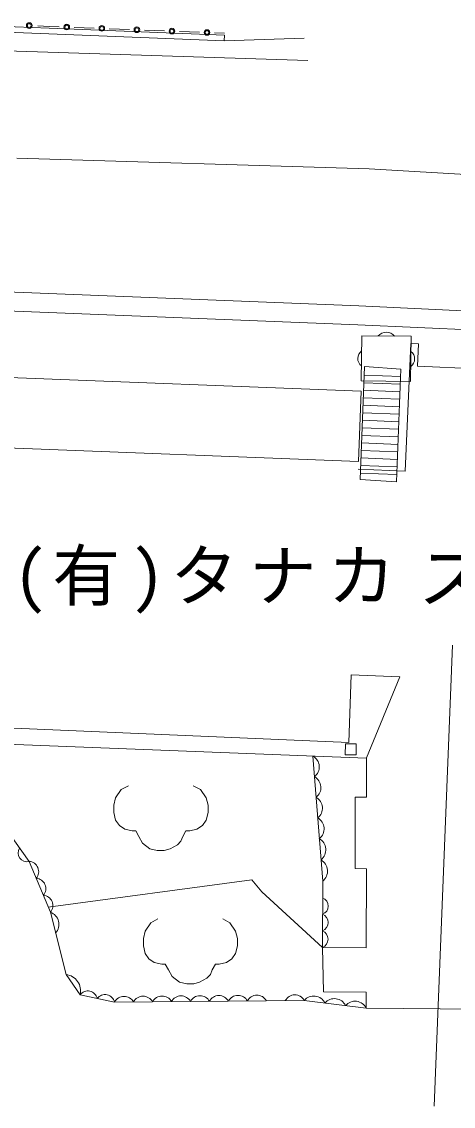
# Model space of a CAD drawing. Units: millimetres, scale not verified. Extents: x 40000 to 680000, y 20000 to 380000.
# Drawn here: x 396519 to 407980, y 277862 to 306667 of the extents above; entities that cross this region are included whole.
import ezdxf
from ezdxf.enums import TextEntityAlignment as Align

# ---------------------------------------------------------------- set-up
doc = ezdxf.new("R2010")
doc.units = ezdxf.units.MM
doc.header["$LTSCALE"] = 1000
doc.linetypes.add('CHAIN', pattern=[18.5, 12, -1.5, 3.5, -1.5])
doc.layers.add('S-BGD', color=7, linetype='Continuous', lineweight=13)
doc.layers.add('S-BMK', color=1, linetype='CHAIN', lineweight=13)
doc.styles.add('ＭＳ ゴシック', font='')
doc.styles.get('ＭＳ ゴシック').set_extended_font_data('MS Gothic')

msp = doc.modelspace()

# ---------------------------------------------------------------- linework, layer by layer
at = {"layer": 'S-BGD'}
for p, q in [((397242, 306343), (393005, 306517)), ((397248, 306493), (393008, 306667)), ((397250, 306543), (396947, 306556)), ((401904, 306312), (397248, 306493)), ((397250, 306543), (397516, 306533)), ((398181, 306507), (397915, 306517)), ((398181, 306507), (398447, 306497)), ((401898, 306162), (397242, 306343)), ((399112, 306471), (398846, 306481)), ((399112, 306471), (399378, 306460)), ((400043, 306434), (399777, 306445)), ((400043, 306434), (400310, 306424)), ((400975, 306398), (400709, 306409)), ((400975, 306398), (401241, 306388)), ((401906, 306362), (401640, 306372)), ((401898, 306162), (401904, 306312)), ((401898, 306162), (404023, 306229)), ((404116, 305640), (396110, 305890)), ((395423, 299519), (405469, 299119)), ((395408, 299020), (405448, 298620)), ((395408, 299020), (405448, 298620)), ((405469, 299119), (417015, 298573)), ((405448, 298620), (416990, 298073)), ((405448, 298620), (416990, 298073)), ((405549, 298325), (405537, 297125)), ((406858, 298312), (405549, 298325)), ((406847, 297112), (406858, 298312)), ((406855, 298124), (406701, 294734)), ((407055, 298115), (406855, 298124)), ((407055, 298115), (407028, 297515)), ((405622, 297508), (405504, 294510)), ((406583, 297240), (405613, 297278)), ((406590, 297440), (405622, 297508)), ((406590, 297440), (406473, 294443)), ((407028, 297515), (416509, 297085)), ((395963, 297227), (405532, 296851)), ((405537, 297125), (406847, 297112)), ((406575, 297041), (405605, 297079)), ((405459, 294983), (405532, 296851)), ((406567, 296841), (405597, 296879)), ((406551, 296441), (405581, 296479)), ((406559, 296641), (405589, 296679)), ((406543, 296241), (405574, 296279)), ((406528, 295842), (405558, 295880)), ((406535, 296041), (405566, 296080)), ((406520, 295642), (405550, 295680)), ((405459, 294983), (395865, 295360)), ((406504, 295242), (405534, 295280)), ((406512, 295442), (405542, 295480)), ((406496, 295042), (405527, 295080)), ((405451, 294783), (406701, 294734)), ((406480, 294643), (405511, 294681)), ((406488, 294842), (405519, 294881)), ((406473, 294443), (405504, 294510)), ((407959, 290113), (407474, 277862)), ((405265, 289325), (405203, 287526)), ((406563, 289269), (405265, 289325)), ((406563, 289269), (405676, 287117)), ((405203, 287526), (395606, 287933)), ((395377, 287511), (405676, 287106)), ((405113, 287490), (405112, 287200)), ((405403, 287489), (405113, 287490)), ((405402, 287199), (405403, 287489)), ((405112, 287200), (405402, 287199)), ((404512, 283841), (404248, 287162)), ((405676, 287117), (405675, 286071)), ((399356, 286377), (399162, 286277)), ((401268, 286277), (401074, 286377)), ((399012, 286052), (398968, 285858)), ((399162, 286277), (399012, 286052)), ((401418, 286052), (401268, 286277)), ((401468, 285858), (401418, 286052)), ((405375, 286074), (405372, 284174)), ((405675, 286071), (405375, 286074)), ((395718, 285765), (396715, 284367)), ((398968, 285858), (398968, 285665)), ((401468, 285665), (401468, 285858)), ((398968, 285665), (399012, 285465)), ((399012, 285465), (399112, 285321)), ((401318, 285321), (401418, 285465)), ((401418, 285465), (401468, 285665)), ((399112, 285321), (399256, 285221)), ((399256, 285221), (399456, 285177)), ((399456, 285177), (399549, 285177)), ((399549, 285177), (399631, 285027)), ((400799, 285027), (400881, 285177)), ((400881, 285177), (400981, 285177)), ((400981, 285177), (401174, 285221)), ((401174, 285221), (401318, 285321)), ((399631, 285027), (399731, 284852)), ((400656, 284802), (400749, 284902)), ((400749, 284902), (400799, 285027)), ((399731, 284852), (399924, 284702)), ((399924, 284702), (400118, 284658)), ((400118, 284658), (400306, 284658)), ((400306, 284658), (400462, 284702)), ((400462, 284702), (400656, 284802)), ((397283, 283016), (396715, 284367)), ((405672, 284171), (405372, 284174)), ((405672, 284171), (405670, 282071)), ((402630, 283877), (397226, 283152)), ((402894, 283561), (402630, 283877)), ((404512, 283841), (404503, 282082)), ((404503, 282082), (402894, 283561)), ((397696, 281360), (397283, 283016)), ((399944, 282737), (399794, 282512)), ((400138, 282837), (399944, 282737)), ((402050, 282737), (401856, 282837)), ((402200, 282512), (402050, 282737)), ((399794, 282512), (399750, 282318)), ((399750, 282318), (399750, 282124)), ((402250, 282318), (402200, 282512)), ((402250, 282124), (402250, 282318)), ((399750, 282124), (399794, 281924)), ((402200, 281924), (402250, 282124)), ((404537, 280903), (404503, 282082)), ((404503, 282082), (405669, 282071)), ((399794, 281924), (399894, 281781)), ((399894, 281781), (400038, 281681)), ((401956, 281681), (402100, 281781)), ((402100, 281781), (402200, 281924)), ((400038, 281681), (400238, 281637)), ((400238, 281637), (400331, 281637)), ((400331, 281637), (400413, 281487)), ((400413, 281487), (400513, 281312)), ((401531, 281362), (401581, 281487)), ((401581, 281487), (401663, 281637)), ((401663, 281637), (401763, 281637)), ((401763, 281637), (401956, 281681)), ((398068, 280823), (397696, 281360)), ((400513, 281312), (400706, 281162)), ((400706, 281162), (400900, 281118)), ((401088, 281118), (401244, 281162)), ((401244, 281162), (401438, 281262)), ((401438, 281262), (401531, 281362)), ((400900, 281118), (401088, 281118)), ((404537, 280903), (405667, 280892)), ((405669, 280892), (405668, 280467)), ((398985, 280629), (398068, 280823)), ((404024, 280674), (398985, 280629)), ((405668, 280467), (404024, 280674)), ((409366, 280432), (405668, 280467))]:
    msp.add_line(p, q, dxfattribs=at)
for centre, radius in [((396720, 306565), 75), ((396720, 306565), 49.5), ((397715, 306525), 75), ((397715, 306525), 49.5), ((398647, 306489), 75), ((398647, 306489), 49.5), ((399578, 306453), 75), ((399578, 306453), 49.5), ((400509, 306416), 75), ((400509, 306416), 49.5), ((401440, 306380), 75), ((401440, 306380), 49.5)]:
    msp.add_circle(centre, radius, dxfattribs=at)
for centre, radius, start, end in [((406202, 298130), 288, 40.188, 138.7024), ((405693, 297723), 250, 126.2581, 232.5198), ((406703, 297713), 250, 306.3147, 52.5757), ((404095, 286874), 326, 307.2257, 61.8546), ((404138, 286327), 326, 307.2261, 61.854), ((404181, 285780), 326, 307.2267, 61.8536), ((404225, 285233), 326, 307.2272, 61.8523), ((404251, 284675), 344, 308.8571, 60.223), ((396654, 284587), 229, 145.6096, 285.3809), ((396696, 284094), 274, 319.7217, 85.9226), ((404296, 284109), 344, 308.8571, 60.223), ((396885, 283644), 274, 319.7217, 85.9226), ((397074, 283193), 274, 319.7217, 85.9226), ((404423, 283182), 236, 291.1042, 68.3302), ((397163, 282693), 345, 318.4005, 69.5751), ((404420, 282742), 236, 291.1042, 68.3302), ((404418, 282303), 236, 291.1042, 68.3302), ((397652, 280932), 430, 345.4202, 84.1306), ((398275, 280669), 258, 12.7125, 143.2838), ((398733, 280572), 258, 12.7125, 143.2838), ((399238, 280494), 287, 28.9977, 152.0454), ((399742, 280499), 287, 28.9977, 152.0454), ((400246, 280503), 287, 28.9977, 152.0454), ((400750, 280508), 287, 28.9977, 152.0454), ((401253, 280513), 287, 28.9977, 152.0454), ((401757, 280517), 287, 28.9977, 152.0454), ((402262, 280522), 287, 28.9977, 152.0454), ((402765, 280526), 287, 28.9977, 152.0454), ((403773, 280535), 287, 28.9977, 152.0454), ((404275, 280462), 329, 25.7919, 139.8102), ((404824, 280393), 329, 25.7905, 139.8107), ((405372, 280324), 329, 25.7919, 139.8102)]:
    msp.add_arc(centre, radius, start, end, dxfattribs=at)
at = {"layer": 'S-BMK'}
for p, q in [((405746, 302756), (396392, 303042)), ((416316, 302163), (405746, 302756))]:
    msp.add_line(p, q, dxfattribs=at)

# ---------------------------------------------------------------- texts
at = {"layer": 'S-BGD', "style": 'ＭＳ ゴシック', "width": 1.05}
msp.add_text('ストアー', height=1320, dxfattribs=at).set_placement((407038, 290846), align=Align.BOTTOM_LEFT)
at = {"layer": 'S-BGD', "insert": (396293, 290944), "char_height": 1320, "attachment_point": 7, "style": 'ＭＳ ゴシック'}
msp.add_mtext('\\T1.16;(有)タナカ', dxfattribs=at)

doc.saveas('drawing.dxf')
